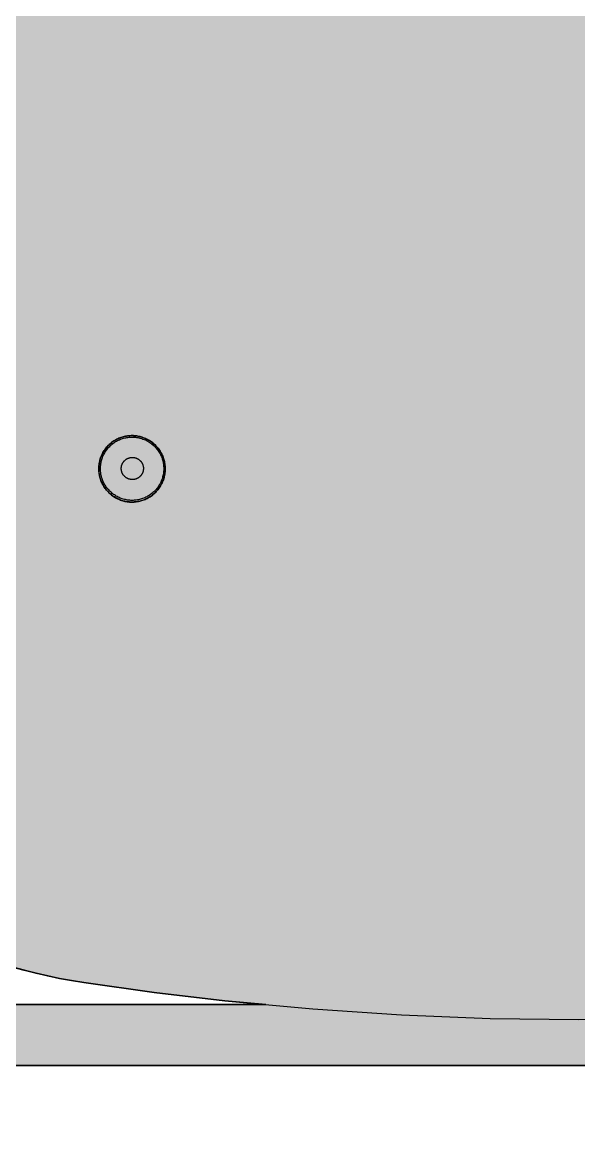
# Model space of a CAD drawing. Header units: millimetres. Extents: x 0 to 1653, y 0 to 653.
# Drawn here: x 1351.4 to 1451.8, y 157.4 to 358.2 of the extents above; entities that cross this region are included whole.
import ezdxf

# ---------------------------------------------------------------- set-up
doc = ezdxf.new("R2010")
doc.units = ezdxf.units.MM
doc.layers.add('Blocks', color=7, linetype='Continuous')
doc.layers.add('Blocks$Fill', color=7, linetype='Continuous', true_color=0xffffff)
doc.layers.add('Blocks$Inner', color=7, linetype='Continuous', lineweight=25, true_color=0x007f00)
doc.layers.add('Blocks$Outline', color=7, linetype='Continuous', lineweight=35, true_color=0xff3f3f)

# ---------------------------------------------------------------- blocks, each defined once
blk = doc.blocks.new('Soft Edge 80 Barstool Low Top')
at = {"layer": 'Blocks$Fill'}
h = blk.add_hatch(color=256, dxfattribs=at)
h.paths.add_polyline_path([(492.3, -162.5), (492.26, -163.25), (492.25, -163.63), (492.26, -164.07), (492.28, -164.5), (492.32, -164.93), (492.37, -165.35), (492.44, -165.78), (492.52, -166.2), (492.61, -166.63), (492.72, -167.04), (492.85, -167.46), (492.99, -167.86), (493.14, -168.27), (493.31, -168.67), (493.49, -169.06), (493.68, -169.44), (493.89, -169.82), (494.11, -170.19), (494.34, -170.56), (494.59, -170.91), (494.84, -171.26), (495.11, -171.59), (495.39, -171.92), (495.68, -172.24), (495.99, -172.55), (496.3, -172.85), (496.62, -173.13), (496.96, -173.41), (497.3, -173.67), (497.65, -173.92), (498.01, -174.16), (498.38, -174.39), (498.75, -174.6), (499.13, -174.8), (499.52, -174.99), (499.92, -175.16), (500.32, -175.32), (500.72, -175.47), (501.13, -175.6), (501.55, -175.72), (501.97, -175.82), (502.39, -175.91), (502.82, -175.98), (503.24, -176.04), (503.67, -176.09), (504.1, -176.12), (504.53, -176.13), (504.97, -176.13), (505.4, -176.12), (505.83, -176.09), (506.26, -176.04), (506.68, -175.98), (507.11, -175.91), (507.53, -175.82), (507.95, -175.72), (508.37, -175.6), (508.78, -175.47), (509.18, -175.32), (509.58, -175.16), (509.98, -174.99), (510.37, -174.8), (510.75, -174.6), (511.12, -174.39), (511.49, -174.16), (511.85, -173.92), (512.2, -173.67), (512.54, -173.41), (512.88, -173.13), (513.2, -172.85), (513.51, -172.55), (513.81, -172.24), (514.11, -171.92), (514.39, -171.59), (514.66, -171.26), (514.91, -170.91), (515.16, -170.56), (515.39, -170.19), (515.61, -169.82), (515.82, -169.44), (516.01, -169.06), (516.19, -168.67), (516.36, -168.27), (516.51, -167.86), (516.65, -167.46), (516.78, -167.04), (516.89, -166.63), (516.98, -166.2), (517.06, -165.78), (517.13, -165.35), (517.18, -164.93), (517.22, -164.5), (517.24, -164.07), (517.25, -163.63), (517.24, -163.2), (517.22, -162.77), (517.18, -162.34), (517.13, -161.91), (517.06, -161.48), (516.98, -161.06), (516.88, -160.63), (516.77, -160.22), (516.65, -159.8), (516.51, -159.39), (516.35, -158.99), (516.19, -158.59), (516, -158.2), (515.81, -157.81), (515.6, -157.43), (515.38, -157.06), (515.15, -156.69), (514.9, -156.34), (514.64, -155.99), (514.37, -155.65), (514.09, -155.33), (513.8, -155.01), (513.49, -154.7), (513.18, -154.4), (512.85, -154.12), (512.52, -153.84), (512.18, -153.58), (511.82, -153.33), (511.46, -153.09), (511.09, -152.86), (510.72, -152.65), (510.33, -152.45), (509.94, -152.26), (509.55, -152.09), (509.14, -151.93), (508.74, -151.79), (508.32, -151.66), (507.91, -151.54), (507.49, -151.44), (507.06, -151.35), (506.64, -151.28), (506.21, -151.22), (505.78, -151.18), (505.34, -151.15), (504.91, -151.13), (504.48, -151.14), (504.05, -151.15), (503.61, -151.19), (503.48, -151.05), (503.84, -150.03), (504.03, -149.39), (504.19, -148.75), (504.34, -148.1), (504.47, -147.45), (504.57, -146.79), (504.65, -146.13), (504.7, -145.46), (504.74, -144.8), (504.75, -144.13), (504.74, 194.11), (504.7, 194.77), (504.65, 195.43), (504.57, 196.09), (504.47, 196.75), (504.34, 197.41), (504.19, 198.06), (504.03, 198.7), (503.84, 199.34), (503.62, 199.97), (503.48, 200.36), (503.61, 200.49), (504.48, 200.44), (504.91, 200.44), (505.34, 200.45), (505.78, 200.48), (506.21, 200.52), (506.64, 200.58), (507.06, 200.66), (507.49, 200.74), (507.91, 200.84), (508.32, 200.96), (508.74, 201.09), (509.14, 201.24), (509.55, 201.4), (509.94, 201.57), (510.33, 201.76), (510.72, 201.96), (511.09, 202.17), (511.46, 202.39), (511.82, 202.63), (512.18, 202.88), (512.52, 203.15), (512.85, 203.42), (513.18, 203.71), (513.49, 204.01), (513.8, 204.31), (514.09, 204.63), (514.37, 204.96), (514.64, 205.3), (514.9, 205.64), (515.15, 206), (515.38, 206.36), (515.6, 206.74), (515.81, 207.12), (516, 207.5), (516.19, 207.89), (516.35, 208.29), (516.51, 208.7), (516.65, 209.11), (516.77, 209.52), (516.88, 209.94), (516.98, 210.36), (517.06, 210.79), (517.13, 211.21), (517.18, 211.64), (517.22, 212.07), (517.24, 212.51), (517.25, 212.94), (517.24, 213.37), (517.22, 213.8), (517.18, 214.23), (517.13, 214.66), (517.06, 215.09), (516.98, 215.51), (516.89, 215.93), (516.78, 216.35), (516.65, 216.76), (516.51, 217.17), (516.36, 217.57), (516.19, 217.97), (516.01, 218.36), (515.82, 218.75), (515.61, 219.13), (515.39, 219.5), (515.16, 219.86), (514.91, 220.22), (514.66, 220.56), (514.39, 220.9), (514.11, 221.23), (513.81, 221.55), (513.51, 221.85), (513.2, 222.15), (512.88, 222.44), (512.54, 222.71), (512.2, 222.98), (511.85, 223.23), (511.49, 223.47), (511.12, 223.69), (510.75, 223.91), (510.37, 224.11), (509.98, 224.29), (509.58, 224.47), (509.18, 224.63), (508.78, 224.77), (508.37, 224.91), (507.95, 225.02), (507.53, 225.13), (507.11, 225.21), (506.68, 225.29), (506.26, 225.35), (505.83, 225.39), (505.4, 225.42), (504.97, 225.44), (504.53, 225.44), (504.1, 225.42), (503.67, 225.39), (503.24, 225.35), (502.82, 225.29), (502.39, 225.21), (501.97, 225.13), (501.55, 225.02), (501.13, 224.91), (500.72, 224.77), (500.32, 224.63), (499.92, 224.47), (499.52, 224.29), (499.13, 224.11), (498.75, 223.91), (498.38, 223.69), (498.01, 223.47), (497.65, 223.23), (497.3, 222.98), (496.96, 222.71), (496.62, 222.44), (496.3, 222.15), (495.99, 221.85), (495.68, 221.55), (495.39, 221.23), (495.11, 220.9), (494.84, 220.56), (494.59, 220.22), (494.34, 219.86), (494.11, 219.5), (493.89, 219.13), (493.68, 218.75), (493.49, 218.36), (493.31, 217.97), (493.14, 217.57), (492.99, 217.17), (492.85, 216.76), (492.72, 216.35), (492.61, 215.93), (492.52, 215.51), (492.44, 215.09), (492.37, 214.66), (492.32, 214.23), (492.28, 213.8), (492.26, 213.37), (492.25, 212.94), (492.26, 212.56), (492.27, 212.18), (492.3, 211.8), (492.17, 211.67), (491.15, 212.03), (490.51, 212.22), (489.87, 212.39), (489.22, 212.53), (488.56, 212.66), (487.9, 212.76), (487.24, 212.84), (486.58, 212.89), (485.92, 212.93), (485.25, 212.94), (147.01, 212.93), (145.68, 212.84), (145.02, 212.76), (144.36, 212.66), (143.71, 212.53), (143.06, 212.39), (142.42, 212.22), (141.78, 212.03), (141.15, 211.81), (140.76, 211.67), (140.62, 211.8), (140.67, 212.56), (140.68, 212.94), (140.67, 213.37), (140.65, 213.8), (140.61, 214.23), (140.56, 214.66), (140.49, 215.09), (140.41, 215.51), (140.31, 215.93), (140.2, 216.35), (140.08, 216.76), (139.94, 217.17), (139.79, 217.57), (139.62, 217.97), (139.44, 218.36), (139.24, 218.75), (139.04, 219.13), (138.82, 219.5), (138.58, 219.86), (138.34, 220.22), (138.08, 220.56), (137.81, 220.9), (137.53, 221.23), (137.24, 221.55), (136.94, 221.85), (136.63, 222.15), (136.3, 222.44), (135.97, 222.71), (135.63, 222.98), (135.28, 223.23), (134.92, 223.47), (134.55, 223.69), (134.18, 223.91), (133.79, 224.11), (133.4, 224.29), (133.01, 224.47), (132.61, 224.63), (132.2, 224.77), (131.79, 224.91), (131.38, 225.02), (130.96, 225.13), (130.54, 225.21), (130.11, 225.29), (129.68, 225.35), (129.25, 225.39), (128.82, 225.42), (128.39, 225.44), (127.96, 225.44), (127.53, 225.42), (127.1, 225.39), (126.67, 225.35), (126.24, 225.29), (125.82, 225.21), (125.39, 225.13), (124.98, 225.02), (124.56, 224.91), (124.15, 224.77), (123.74, 224.63), (123.34, 224.47), (122.95, 224.29), (122.56, 224.11), (122.18, 223.91), (121.8, 223.69), (121.43, 223.47), (121.08, 223.23), (120.72, 222.98), (120.38, 222.71), (120.05, 222.44), (119.73, 222.15), (119.41, 221.85), (119.11, 221.55), (118.82, 221.23), (118.54, 220.9), (118.27, 220.56), (118.01, 220.22), (117.77, 219.86), (117.54, 219.5), (117.32, 219.13), (117.11, 218.75), (116.91, 218.36), (116.73, 217.97), (116.57, 217.57), (116.41, 217.17), (116.27, 216.76), (116.15, 216.35), (116.04, 215.93), (115.94, 215.51), (115.86, 215.09), (115.8, 214.66), (115.74, 214.23), (115.71, 213.8), (115.68, 213.37), (115.68, 212.94), (115.68, 212.51), (115.71, 212.07), (115.74, 211.64), (115.8, 211.21), (115.86, 210.79), (115.94, 210.36), (116.04, 209.94), (116.15, 209.52), (116.28, 209.11), (116.42, 208.7), (116.57, 208.29), (116.74, 207.89), (116.92, 207.5), (117.12, 207.12), (117.32, 206.74), (117.55, 206.36), (117.78, 206), (118.03, 205.64), (118.28, 205.3), (118.55, 204.96), (118.84, 204.63), (119.13, 204.31), (119.43, 204.01), (119.75, 203.71), (120.07, 203.42), (120.41, 203.15), (120.75, 202.88), (121.1, 202.63), (121.46, 202.39), (121.83, 202.17), (122.21, 201.96), (122.59, 201.76), (122.98, 201.57), (123.38, 201.4), (123.78, 201.24), (124.19, 201.09), (124.6, 200.96), (125.02, 200.84), (125.44, 200.74), (125.86, 200.66), (126.29, 200.58), (126.72, 200.52), (127.15, 200.48), (127.58, 200.45), (128.01, 200.44), (128.45, 200.44), (128.88, 200.46), (129.31, 200.49), (129.45, 200.36), (129.09, 199.34), (128.9, 198.7), (128.73, 198.06), (128.58, 197.41), (128.46, 196.75), (128.36, 196.09), (128.28, 195.43), (128.22, 194.77), (128.19, 194.11), (128.18, 193.44), (128.19, -144.8), (128.22, -145.46), (128.28, -146.13), (128.36, -146.79), (128.46, -147.45), (128.58, -148.1), (128.73, -148.75), (128.9, -149.39), (129.09, -150.03), (129.3, -150.66), (129.45, -151.05), (129.31, -151.19), (128.45, -151.14), (128.01, -151.13), (127.58, -151.15), (127.15, -151.18), (126.72, -151.22), (126.29, -151.28), (125.86, -151.35), (125.44, -151.44), (125.02, -151.54), (124.6, -151.66), (124.19, -151.79), (123.78, -151.93), (123.38, -152.09), (122.98, -152.26), (122.59, -152.45), (122.21, -152.65), (121.83, -152.86), (121.46, -153.09), (121.1, -153.33), (120.75, -153.58), (120.41, -153.84), (120.07, -154.12), (119.75, -154.4), (119.43, -154.7), (119.13, -155.01), (118.84, -155.33), (118.55, -155.65), (118.28, -155.99), (118.03, -156.34), (117.78, -156.69), (117.55, -157.06), (117.32, -157.43), (117.12, -157.81), (116.92, -158.2), (116.74, -158.59), (116.57, -158.99), (116.42, -159.39), (116.28, -159.8), (116.15, -160.22), (116.04, -160.63), (115.94, -161.06), (115.86, -161.48), (115.8, -161.91), (115.74, -162.34), (115.71, -162.77), (115.68, -163.2), (115.68, -163.63), (115.68, -164.07), (115.71, -164.5), (115.74, -164.93), (115.8, -165.35), (115.86, -165.78), (115.94, -166.2), (116.04, -166.63), (116.15, -167.04), (116.27, -167.46), (116.41, -167.86), (116.57, -168.27), (116.73, -168.67), (116.91, -169.06), (117.11, -169.44), (117.32, -169.82), (117.54, -170.19), (117.77, -170.56), (118.01, -170.91), (118.27, -171.26), (118.54, -171.59), (118.82, -171.92), (119.11, -172.24), (119.41, -172.55), (119.73, -172.85), (120.05, -173.13), (120.38, -173.41), (120.72, -173.67), (121.08, -173.92), (121.43, -174.16), (121.8, -174.39), (122.18, -174.6), (122.56, -174.8), (122.95, -174.99), (123.34, -175.16), (123.74, -175.32), (124.15, -175.47), (124.56, -175.6), (124.98, -175.72), (125.39, -175.82), (125.82, -175.91), (126.24, -175.98), (126.67, -176.04), (127.1, -176.09), (127.53, -176.12), (127.96, -176.13), (128.39, -176.13), (128.82, -176.12), (129.25, -176.09), (129.68, -176.04), (130.11, -175.98), (130.54, -175.91), (130.96, -175.82), (131.38, -175.72), (131.79, -175.6), (132.2, -175.47), (132.61, -175.32), (133.01, -175.16), (133.4, -174.99), (133.79, -174.8), (134.18, -174.6), (134.55, -174.39), (134.92, -174.16), (135.28, -173.92), (135.63, -173.67), (135.97, -173.41), (136.3, -173.13), (136.63, -172.85), (136.94, -172.55), (137.24, -172.24), (137.53, -171.92), (137.81, -171.59), (138.08, -171.26), (138.34, -170.91), (138.58, -170.56), (138.82, -170.19), (139.04, -169.82), (139.24, -169.44), (139.44, -169.06), (139.62, -168.67), (139.79, -168.27), (139.94, -167.86), (140.08, -167.46), (140.2, -167.04), (140.31, -166.63), (140.41, -166.2), (140.49, -165.78), (140.56, -165.35), (140.61, -164.93), (140.65, -164.5), (140.67, -164.07), (140.68, -163.63), (140.67, -163.25), (140.65, -162.88), (140.62, -162.5), (140.76, -162.36), (141.78, -162.72), (142.42, -162.91), (143.06, -163.08), (143.71, -163.23), (144.36, -163.35), (145.02, -163.45), (145.68, -163.53), (146.35, -163.59), (147.01, -163.62), (147.68, -163.63), (485.92, -163.62), (486.58, -163.59), (487.24, -163.53), (487.9, -163.45), (488.56, -163.35), (489.22, -163.23), (489.87, -163.08), (490.51, -162.91), (491.15, -162.72), (491.78, -162.51), (492.17, -162.36)], flags=0)
h.paths.add_polyline_path([(467.03, 163.9), (493.75, 190.63), (493.75, 81.09), (491.55, 101.26), (489.78, 113.97), (489.43, 116.14), (489.03, 118.3), (488.59, 120.44), (488.1, 122.57), (487.56, 124.67), (486.99, 126.76), (486.37, 128.83), (485.71, 130.88), (485, 132.91), (484.25, 134.92), (483.47, 136.91), (482.64, 138.88), (481.77, 140.83), (480.86, 142.75), (479.91, 144.65), (478.92, 146.53), (478.04, 148.13), (477.13, 149.72), (476.19, 151.28), (475.22, 152.83), (474.23, 154.35), (473.21, 155.86), (472.16, 157.35), (471.09, 158.82), (469.99, 160.26), (468.86, 161.69), (467.71, 163.09)], flags=0)
h.paths.add_polyline_path([(455.71, 175.22), (453.5, 177.05), (452.07, 178.18), (450.63, 179.28), (449.16, 180.35), (447.67, 181.4), (446.16, 182.42), (444.64, 183.41), (443.09, 184.38), (441.52, 185.32), (439.94, 186.23), (438.34, 187.11), (436.46, 188.1), (434.56, 189.05), (432.64, 189.96), (430.69, 190.83), (428.72, 191.66), (426.73, 192.44), (424.72, 193.19), (422.69, 193.9), (420.64, 194.56), (418.57, 195.18), (416.48, 195.75), (414.38, 196.29), (412.25, 196.78), (410.11, 197.22), (407.95, 197.62), (405.78, 197.97), (393.07, 199.74), (380.33, 201.24), (372.9, 201.94), (482.44, 201.94)], flags=0)
h.paths.add_polyline_path([(259.9, 201.94), (228.15, 198.12), (224.79, 197.59), (221.45, 196.94), (218.13, 196.19), (214.85, 195.32), (211.59, 194.34), (208.37, 193.25), (205.19, 192.05), (202.05, 190.74), (198.96, 189.33), (195.91, 187.81), (192.93, 186.19), (189.99, 184.47), (187.12, 182.65), (184.31, 180.73), (181.57, 178.72), (178.9, 176.62), (177.22, 175.21), (150.49, 201.94)], flags=0)
h.paths.add_polyline_path([(165.91, 163.9), (162.39, 159.55), (160.38, 156.81), (158.47, 154), (156.65, 151.12), (154.93, 148.19), (153.31, 145.2), (151.79, 142.16), (150.38, 139.06), (149.07, 135.93), (147.87, 132.74), (146.78, 129.52), (145.8, 126.27), (144.93, 122.98), (144.17, 119.67), (143.53, 116.33), (143, 112.97), (140.65, 95.4), (139.18, 81.22), (139.18, 190.63)], flags=0)
h.paths.add_polyline_path([(139.18, -31.79), (141.37, -51.95), (143.15, -64.66), (143.5, -66.84), (143.9, -69), (144.34, -71.14), (144.83, -73.26), (145.36, -75.37), (145.94, -77.46), (146.56, -79.53), (147.22, -81.58), (147.92, -83.61), (148.67, -85.62), (149.46, -87.61), (150.29, -89.58), (151.16, -91.52), (152.07, -93.45), (153.02, -95.35), (154, -97.22), (154.89, -98.83), (155.8, -100.41), (156.74, -101.97), (157.7, -103.52), (158.7, -105.05), (159.72, -106.56), (160.76, -108.04), (161.84, -109.51), (162.94, -110.96), (164.06, -112.38), (165.21, -113.79), (165.9, -114.6), (139.18, -141.32)], flags=0)
h.paths.add_polyline_path([(177.21, -125.91), (179.43, -127.75), (180.85, -128.87), (182.3, -129.97), (183.77, -131.05), (185.25, -132.09), (186.76, -133.11), (188.29, -134.11), (189.84, -135.07), (191.4, -136.01), (192.98, -136.92), (194.59, -137.81), (196.46, -138.79), (198.36, -139.74), (200.29, -140.65), (202.23, -141.52), (204.2, -142.35), (206.19, -143.14), (208.2, -143.88), (210.23, -144.59), (212.28, -145.25), (214.35, -145.87), (216.44, -146.45), (218.55, -146.98), (220.67, -147.47), (222.81, -147.91), (224.97, -148.31), (227.15, -148.66), (239.86, -150.44), (252.6, -151.94), (260.02, -152.63), (150.49, -152.63)], flags=0)
h.paths.add_polyline_path([(373.03, -152.63), (404.78, -148.81), (408.14, -148.28), (411.48, -147.64), (414.79, -146.88), (418.08, -146.01), (421.33, -145.03), (424.55, -143.94), (427.74, -142.74), (430.87, -141.43), (433.97, -140.02), (437.01, -138.5), (440, -136.88), (442.93, -135.16), (445.81, -133.34), (448.62, -131.43), (451.36, -129.42), (454.03, -127.32), (455.71, -125.9), (482.44, -152.63)], flags=0)
h.paths.add_polyline_path([(467.02, -114.59), (470.53, -110.24), (472.54, -107.5), (474.46, -104.69), (476.28, -101.82), (478, -98.88), (479.62, -95.89), (481.14, -92.85), (482.55, -89.76), (483.86, -86.62), (485.05, -83.44), (486.15, -80.22), (487.13, -76.96), (488, -73.68), (488.75, -70.36), (489.4, -67.02), (489.93, -63.66), (492.28, -46.09), (493.75, -31.91), (493.75, -141.32)], flags=0)
at = {"layer": 'Blocks$Inner'}
blk.add_line((260.02, -152.63), (147.68, -152.63), dxfattribs=at)
for points in [[(147.68, -163.63), (485.25, -163.63)], [(214.35, -145.87), (216.44, -146.45), (218.55, -146.98), (220.67, -147.47), (222.81, -147.91), (224.97, -148.31), (227.15, -148.66), (239.86, -150.44), (252.6, -151.94), (268.52, -153.43), (284.48, -154.49), (300.46, -155.13), (316.46, -155.35), (334.19, -155.09)], [(241.29, -58.5), (241.2, -58.68), (241.1, -58.87), (241, -59.04), (240.89, -59.22), (240.77, -59.39), (240.65, -59.56), (240.52, -59.72), (240.39, -59.88), (240.25, -60.04), (240.11, -60.19), (240.25, -60.04), (240.39, -59.88), (240.52, -59.72), (240.65, -59.56), (240.77, -59.39), (240.89, -59.22), (241, -59.04), (241.1, -58.87), (241.2, -58.68), (241.29, -58.5), (241.38, -58.31), (241.45, -58.12), (241.53, -57.92), (241.59, -57.72), (241.65, -57.53), (241.7, -57.32), (241.74, -57.12), (241.78, -56.92), (241.81, -56.71), (241.83, -56.51), (241.85, -56.3), (241.86, -56.09), (241.86, -55.89), (241.85, -55.68), (241.84, -55.47), (241.82, -55.27), (241.79, -55.06), (241.76, -54.86), (241.72, -54.65), (241.67, -54.45), (241.61, -54.25), (241.55, -54.06), (241.48, -53.86), (241.41, -53.67), (241.33, -53.48), (241.24, -53.29), (241.14, -53.11), (241.04, -52.93), (240.93, -52.75), (240.82, -52.58), (240.7, -52.41), (240.57, -52.24), (240.44, -52.08), (240.31, -51.92), (240.17, -51.77), (240.02, -51.63), (239.87, -51.49), (239.71, -51.35), (239.55, -51.22), (239.39, -51.1), (239.22, -50.98), (239.04, -50.86), (238.86, -50.76), (238.68, -50.66), (238.5, -50.56), (238.31, -50.47), (238.12, -50.39), (237.93, -50.32), (237.73, -50.25), (237.53, -50.19), (237.33, -50.13), (237.13, -50.09), (236.93, -50.05), (236.73, -50.01), (236.52, -49.99), (236.31, -49.97), (236.11, -49.95), (235.9, -49.95), (235.69, -49.95), (235.49, -49.96), (235.28, -49.98), (235.08, -50), (234.87, -50.03), (234.67, -50.07), (234.47, -50.11), (234.27, -50.16), (234.07, -50.22), (233.88, -50.29), (233.68, -50.36), (233.49, -50.43), (233.3, -50.52), (233.12, -50.61), (232.94, -50.71), (232.76, -50.81), (232.58, -50.92), (232.41, -51.04), (232.25, -51.16), (232.08, -51.29), (231.93, -51.42), (231.77, -51.56), (231.62, -51.7), (231.77, -51.56), (231.93, -51.42), (232.08, -51.29), (232.25, -51.16), (232.41, -51.04), (232.58, -50.92), (232.76, -50.81), (232.94, -50.71), (233.12, -50.61), (233.3, -50.52), (233.49, -50.43), (233.68, -50.36), (233.88, -50.29), (234.07, -50.22), (234.27, -50.16), (234.47, -50.11), (234.67, -50.07), (234.87, -50.03), (235.08, -50), (235.28, -49.98), (235.49, -49.96), (235.69, -49.95), (235.9, -49.95), (236.11, -49.95), (236.31, -49.97)], [(236.52, -49.99), (236.52, -49.99), (236.73, -50.01), (236.93, -50.05), (237.13, -50.09), (237.33, -50.13), (237.53, -50.19), (237.73, -50.25), (237.93, -50.32), (238.12, -50.39), (238.31, -50.47), (238.5, -50.56), (238.68, -50.66), (238.86, -50.76), (239.04, -50.86), (239.22, -50.98), (239.39, -51.1), (239.55, -51.22), (239.71, -51.35), (239.87, -51.49), (240.02, -51.63), (240.17, -51.77), (240.31, -51.92), (240.44, -52.08), (240.57, -52.24), (240.7, -52.41), (240.82, -52.58), (240.93, -52.75), (241.04, -52.93), (241.14, -53.11), (241.24, -53.29), (241.33, -53.48), (241.41, -53.67), (241.48, -53.86), (241.55, -54.06), (241.61, -54.25), (241.67, -54.45), (241.72, -54.65), (241.76, -54.86), (241.79, -55.06), (241.82, -55.27), (241.84, -55.47), (241.85, -55.68), (241.86, -55.89), (241.86, -56.09), (241.85, -56.3), (241.83, -56.51), (241.81, -56.71), (241.78, -56.92), (241.74, -57.12), (241.7, -57.32), (241.65, -57.53), (241.59, -57.72), (241.53, -57.92), (241.45, -58.12), (241.38, -58.31)], [(231.34, -52), (231.48, -51.85), (231.62, -51.71), (231.47, -51.86), (231.33, -52.01), (231.2, -52.17), (231.07, -52.33), (230.95, -52.5), (230.84, -52.67), (230.73, -52.85), (230.62, -53.03), (230.52, -53.21), (230.43, -53.4), (230.35, -53.59), (230.27, -53.78), (230.2, -53.97), (230.14, -54.17), (230.08, -54.37), (230.03, -54.57), (229.98, -54.77), (229.95, -54.98), (229.92, -55.18), (229.89, -55.39), (229.88, -55.59), (229.87, -55.8), (229.87, -56.01), (229.87, -56.21), (229.89, -56.42), (229.91, -56.63), (229.93, -56.83), (229.97, -57.04), (230.01, -57.24), (230.06, -57.44), (230.11, -57.64), (230.17, -57.84), (230.24, -58.03), (230.32, -58.23), (230.4, -58.42), (230.49, -58.6), (230.58, -58.79), (230.69, -58.97), (230.79, -59.15), (230.91, -59.32), (231.03, -59.49), (231.15, -59.65), (231.28, -59.81), (231.42, -59.97), (231.56, -60.12), (231.71, -60.27), (231.86, -60.41), (232.01, -60.54), (232.18, -60.67), (232.34, -60.8), (232.51, -60.92), (232.68, -61.03), (232.86, -61.14), (233.04, -61.24), (233.23, -61.33), (233.41, -61.42), (233.61, -61.5), (233.8, -61.58), (233.99, -61.64), (234.19, -61.71), (234.39, -61.76), (234.59, -61.81), (234.8, -61.85), (235, -61.88), (235.21, -61.91), (235.41, -61.93), (235.62, -61.94), (235.83, -61.94), (236.03, -61.94), (236.24, -61.93), (236.44, -61.92), (236.65, -61.89), (236.85, -61.86), (237.06, -61.83), (237.26, -61.78), (237.46, -61.73), (237.66, -61.67), (237.85, -61.61), (238.05, -61.54), (238.24, -61.46), (238.43, -61.37), (238.61, -61.28), (238.79, -61.18), (238.97, -61.08), (239.15, -60.97), (239.32, -60.85), (239.48, -60.73), (239.65, -60.6), (239.8, -60.47), (239.96, -60.33), (240.11, -60.19), (239.96, -60.33), (239.81, -60.47)]]:
    blk.add_lwpolyline(points, dxfattribs=at)
for points in [[(236.11, -49.96), (236.31, -49.97), (236.52, -49.99), (236.72, -50.01), (236.93, -50.05), (237.13, -50.09), (237.33, -50.13), (237.53, -50.19), (237.73, -50.25), (237.93, -50.32), (238.12, -50.39), (238.31, -50.47), (238.5, -50.56), (238.68, -50.66), (238.86, -50.76), (239.04, -50.86), (239.21, -50.98), (239.38, -51.1), (239.55, -51.22), (239.71, -51.35), (239.87, -51.49), (240.02, -51.63), (240.17, -51.77), (240.31, -51.92), (240.44, -52.08), (240.57, -52.24), (240.7, -52.41), (240.82, -52.58), (240.93, -52.75), (241.04, -52.93), (241.14, -53.11), (241.24, -53.29), (241.32, -53.48), (241.41, -53.67), (241.48, -53.86), (241.55, -54.06), (241.61, -54.25), (241.67, -54.45), (241.72, -54.65), (241.76, -54.86), (241.79, -55.06), (241.82, -55.27), (241.84, -55.47), (241.85, -55.68), (241.86, -55.89), (241.86, -56.09), (241.85, -56.3), (241.83, -56.51), (241.81, -56.71), (241.78, -56.92), (241.74, -57.12), (241.7, -57.32), (241.65, -57.53), (241.59, -57.72), (241.53, -57.92), (241.45, -58.12), (241.38, -58.31), (241.29, -58.5), (241.2, -58.68), (241.1, -58.87), (241, -59.04), (240.89, -59.22), (240.77, -59.39), (240.65, -59.56), (240.52, -59.72), (240.39, -59.88), (240.25, -60.04), (240.11, -60.19), (239.96, -60.33), (239.81, -60.47), (239.65, -60.6), (239.49, -60.73), (239.32, -60.85), (239.15, -60.96), (238.98, -61.07), (238.8, -61.18), (238.62, -61.27), (238.43, -61.37), (238.24, -61.45), (238.05, -61.53), (237.86, -61.6), (237.66, -61.66), (237.47, -61.72), (237.27, -61.77), (237.06, -61.82), (236.86, -61.85), (236.66, -61.88), (236.45, -61.91), (236.25, -61.92), (236.04, -61.93), (235.83, -61.94), (235.63, -61.93), (235.42, -61.92), (235.22, -61.9), (235.01, -61.87), (234.81, -61.84), (234.6, -61.8), (234.4, -61.75), (234.2, -61.7), (234, -61.63), (233.81, -61.57), (233.61, -61.49), (233.42, -61.41), (233.24, -61.32), (233.05, -61.23), (232.87, -61.13), (232.69, -61.02), (232.52, -60.91), (232.35, -60.79), (232.19, -60.66), (232.02, -60.53), (231.87, -60.4), (231.72, -60.26), (231.57, -60.11), (231.43, -59.96), (231.29, -59.8), (231.16, -59.64), (231.04, -59.48), (230.92, -59.31), (230.8, -59.14), (230.7, -58.96), (230.59, -58.78), (230.5, -58.59), (230.41, -58.41), (230.33, -58.22), (230.25, -58.02), (230.18, -57.83), (230.12, -57.63), (230.07, -57.43), (230.02, -57.23), (229.98, -57.03), (229.94, -56.82), (229.92, -56.62), (229.9, -56.41), (229.88, -56.2), (229.88, -56), (229.88, -55.79), (229.89, -55.58), (229.9, -55.38), (229.93, -55.17), (229.96, -54.97), (229.99, -54.76), (230.04, -54.56), (230.09, -54.36), (230.14, -54.16), (230.21, -53.96), (230.28, -53.77), (230.36, -53.58), (230.44, -53.39), (230.53, -53.2), (230.63, -53.02), (230.74, -52.84), (230.85, -52.66), (230.96, -52.49), (231.08, -52.33), (231.21, -52.16), (231.34, -52), (231.48, -51.85), (231.62, -51.7), (231.77, -51.56), (231.93, -51.42), (232.08, -51.29), (232.25, -51.16), (232.41, -51.04), (232.58, -50.92), (232.76, -50.81), (232.94, -50.71), (233.12, -50.61), (233.3, -50.52), (233.49, -50.44), (233.68, -50.36), (233.88, -50.29), (234.07, -50.22), (234.27, -50.16), (234.47, -50.11), (234.67, -50.07), (234.87, -50.03), (235.08, -50), (235.28, -49.98), (235.49, -49.96), (235.69, -49.95), (235.9, -49.95)], [(235.66, -61.63), (235.47, -61.62), (235.27, -61.6), (235.07, -61.57), (234.88, -61.54), (234.69, -61.5), (234.49, -61.46), (234.3, -61.41), (234.11, -61.35), (233.93, -61.28), (233.74, -61.21), (233.56, -61.14), (233.38, -61.05), (233.21, -60.96), (233.04, -60.87), (232.87, -60.77), (232.7, -60.66), (232.54, -60.55), (232.38, -60.43), (232.23, -60.3), (232.08, -60.18), (231.93, -60.04), (231.79, -59.9), (231.66, -59.76), (231.53, -59.61), (231.4, -59.46), (231.29, -59.3), (231.17, -59.14), (231.06, -58.98), (230.96, -58.81), (230.86, -58.64), (230.77, -58.46), (230.69, -58.28), (230.61, -58.1), (230.54, -57.92), (230.47, -57.73), (230.41, -57.54), (230.36, -57.35), (230.31, -57.16), (230.27, -56.97), (230.24, -56.77), (230.22, -56.58), (230.2, -56.38), (230.18, -56.19), (230.18, -55.99), (230.18, -55.79), (230.19, -55.59), (230.2, -55.4), (230.22, -55.2), (230.25, -55.01), (230.29, -54.81), (230.33, -54.62), (230.38, -54.43), (230.43, -54.24), (230.49, -54.05), (230.56, -53.87), (230.63, -53.68), (230.71, -53.5), (230.8, -53.33), (230.89, -53.15), (230.99, -52.98), (231.1, -52.81), (231.21, -52.65), (231.32, -52.49), (231.44, -52.34), (231.57, -52.18), (231.7, -52.04), (231.84, -51.89), (231.98, -51.76), (232.12, -51.62), (232.27, -51.5), (232.43, -51.38), (232.59, -51.26), (232.75, -51.15), (232.92, -51.04), (233.09, -50.94), (233.26, -50.85), (233.44, -50.76), (233.62, -50.68), (233.8, -50.6), (233.98, -50.54), (234.17, -50.47), (234.36, -50.42), (234.55, -50.37), (234.74, -50.32), (234.94, -50.29), (235.13, -50.26), (235.33, -50.24), (235.53, -50.22), (235.72, -50.21), (235.92, -50.21), (236.12, -50.21), (236.31, -50.22), (236.51, -50.24), (236.71, -50.27), (236.9, -50.3), (237.09, -50.34), (237.29, -50.38), (237.48, -50.43), (237.66, -50.49), (237.85, -50.56), (238.04, -50.63), (238.22, -50.7), (238.4, -50.79), (238.57, -50.88), (238.74, -50.97), (238.91, -51.07), (239.08, -51.18), (239.24, -51.29), (239.4, -51.41), (239.55, -51.54), (239.7, -51.67), (239.84, -51.8), (239.98, -51.94), (240.12, -52.08), (240.25, -52.23), (240.37, -52.38), (240.49, -52.54), (240.61, -52.7), (240.72, -52.87), (240.82, -53.03), (240.92, -53.21), (241.01, -53.38), (241.09, -53.56), (241.17, -53.74), (241.24, -53.92), (241.31, -54.11), (241.37, -54.3), (241.42, -54.49), (241.47, -54.68), (241.5, -54.87), (241.54, -55.07), (241.56, -55.26), (241.58, -55.46), (241.6, -55.66), (241.6, -55.85), (241.6, -56.05), (241.59, -56.25), (241.58, -56.44), (241.56, -56.64), (241.53, -56.83), (241.49, -57.03), (241.45, -57.22), (241.4, -57.41), (241.35, -57.6), (241.29, -57.79), (241.22, -57.97), (241.15, -58.16), (241.07, -58.34), (240.98, -58.51), (240.89, -58.69), (240.79, -58.86), (240.68, -59.03), (240.57, -59.19), (240.46, -59.35), (240.34, -59.51), (240.21, -59.66), (240.08, -59.8), (239.94, -59.95), (239.8, -60.08), (239.65, -60.22), (239.5, -60.34), (239.35, -60.47), (239.19, -60.58), (239.03, -60.69), (238.86, -60.8), (238.69, -60.9), (238.52, -60.99), (238.34, -61.08), (238.16, -61.16), (237.98, -61.24), (237.79, -61.31), (237.61, -61.37), (237.42, -61.42), (237.23, -61.47), (237.03, -61.52), (236.84, -61.55), (236.65, -61.58), (236.45, -61.6), (236.25, -61.62), (236.06, -61.63), (235.86, -61.63)], [(236.01, -53.88), (236.08, -53.89), (236.15, -53.89), (236.22, -53.9), (236.29, -53.91), (236.35, -53.93), (236.42, -53.94), (236.49, -53.96), (236.55, -53.98), (236.62, -54), (236.68, -54.03), (236.75, -54.05), (236.81, -54.08), (236.87, -54.11), (236.93, -54.15), (236.99, -54.18), (237.05, -54.22), (237.1, -54.26), (237.16, -54.3), (237.21, -54.35), (237.26, -54.39), (237.31, -54.44), (237.36, -54.49), (237.41, -54.54), (237.46, -54.59), (237.5, -54.64), (237.54, -54.7), (237.58, -54.75), (237.62, -54.81), (237.66, -54.87), (237.69, -54.93), (237.72, -54.99), (237.75, -55.05), (237.78, -55.12), (237.8, -55.18), (237.83, -55.24), (237.85, -55.31), (237.87, -55.38), (237.88, -55.44), (237.9, -55.51), (237.91, -55.58), (237.92, -55.65), (237.92, -55.72), (237.93, -55.79), (237.93, -55.85), (237.93, -55.92), (237.93, -55.99), (237.92, -56.06), (237.91, -56.13), (237.9, -56.2), (237.89, -56.27), (237.88, -56.33), (237.86, -56.4), (237.84, -56.47), (237.82, -56.53), (237.8, -56.6), (237.77, -56.66), (237.74, -56.72), (237.71, -56.79), (237.68, -56.85), (237.64, -56.91), (237.61, -56.96), (237.57, -57.02), (237.53, -57.08), (237.49, -57.13), (237.44, -57.18), (237.4, -57.24), (237.35, -57.29), (237.3, -57.33), (237.25, -57.38), (237.2, -57.43), (237.14, -57.47), (237.09, -57.51), (237.03, -57.55), (236.97, -57.58), (236.91, -57.62), (236.85, -57.65), (236.79, -57.68), (236.73, -57.71), (236.66, -57.74), (236.6, -57.76), (236.53, -57.78), (236.47, -57.8), (236.4, -57.82), (236.33, -57.84), (236.26, -57.85), (236.2, -57.86), (236.13, -57.87), (236.06, -57.87), (235.99, -57.87), (235.92, -57.88), (235.85, -57.87), (235.78, -57.87), (235.71, -57.86), (235.65, -57.86), (235.58, -57.84), (235.51, -57.83), (235.44, -57.82), (235.38, -57.8), (235.31, -57.78), (235.25, -57.75), (235.18, -57.73), (235.12, -57.7), (235.06, -57.67), (234.99, -57.64), (234.93, -57.61), (234.87, -57.57), (234.82, -57.54), (234.76, -57.5), (234.7, -57.45), (234.65, -57.41), (234.6, -57.37), (234.55, -57.32), (234.5, -57.27), (234.45, -57.22), (234.41, -57.17), (234.36, -57.12), (234.32, -57.06), (234.28, -57), (234.24, -56.95), (234.21, -56.89), (234.17, -56.83), (234.14, -56.77), (234.11, -56.7), (234.09, -56.64), (234.06, -56.58), (234.04, -56.51), (234.02, -56.45), (234, -56.38), (233.98, -56.31), (233.97, -56.24), (233.96, -56.18), (233.95, -56.11), (233.94, -56.04), (233.94, -55.97), (233.93, -55.9), (233.93, -55.83), (233.94, -55.76), (233.94, -55.7), (233.95, -55.63), (233.96, -55.56), (233.97, -55.49), (233.99, -55.42), (234, -55.36), (234.02, -55.29), (234.04, -55.22), (234.07, -55.16), (234.09, -55.1), (234.12, -55.03), (234.15, -54.97), (234.18, -54.91), (234.22, -54.85), (234.25, -54.79), (234.29, -54.73), (234.33, -54.68), (234.38, -54.62), (234.42, -54.57), (234.47, -54.52), (234.51, -54.47), (234.56, -54.42), (234.61, -54.38), (234.67, -54.33), (234.72, -54.29), (234.78, -54.25), (234.83, -54.21), (234.89, -54.17), (234.95, -54.14), (235.01, -54.1), (235.07, -54.07), (235.14, -54.05), (235.2, -54.02), (235.27, -54), (235.33, -53.97), (235.4, -53.95), (235.46, -53.94), (235.53, -53.92), (235.6, -53.91), (235.67, -53.9), (235.74, -53.89), (235.8, -53.88), (235.87, -53.88), (235.94, -53.88)]]:
    blk.add_lwpolyline(points, close=True, dxfattribs=at)
at = {"layer": 'Blocks$Outline'}
for points in [[(214.35, -145.87), (216.44, -146.45), (218.55, -146.98), (220.67, -147.47), (222.81, -147.91), (224.97, -148.31), (227.15, -148.66), (239.86, -150.44), (252.6, -151.94), (260.02, -152.63)], [(260.02, -152.63), (150.49, -152.63)], [(140.76, -162.36), (141.15, -162.51), (141.78, -162.72), (142.42, -162.91), (143.06, -163.08), (143.71, -163.23), (144.36, -163.35), (145.02, -163.45), (145.68, -163.53), (146.35, -163.59), (147.01, -163.62), (147.68, -163.63), (485.25, -163.63), (485.92, -163.62), (486.58, -163.59), (487.24, -163.53), (487.9, -163.45), (488.56, -163.35), (489.22, -163.23), (489.87, -163.08), (490.51, -162.91), (491.15, -162.72), (491.78, -162.51), (492.17, -162.36)]]:
    blk.add_lwpolyline(points, dxfattribs=at)

msp = doc.modelspace()

# ---------------------------------------------------------------- block references
at = {"layer": 'Blocks'}
msp.add_blockref('Soft Edge 80 Barstool Low Top', (1135.35, 333.51), dxfattribs=at)

doc.saveas('drawing.dxf')
